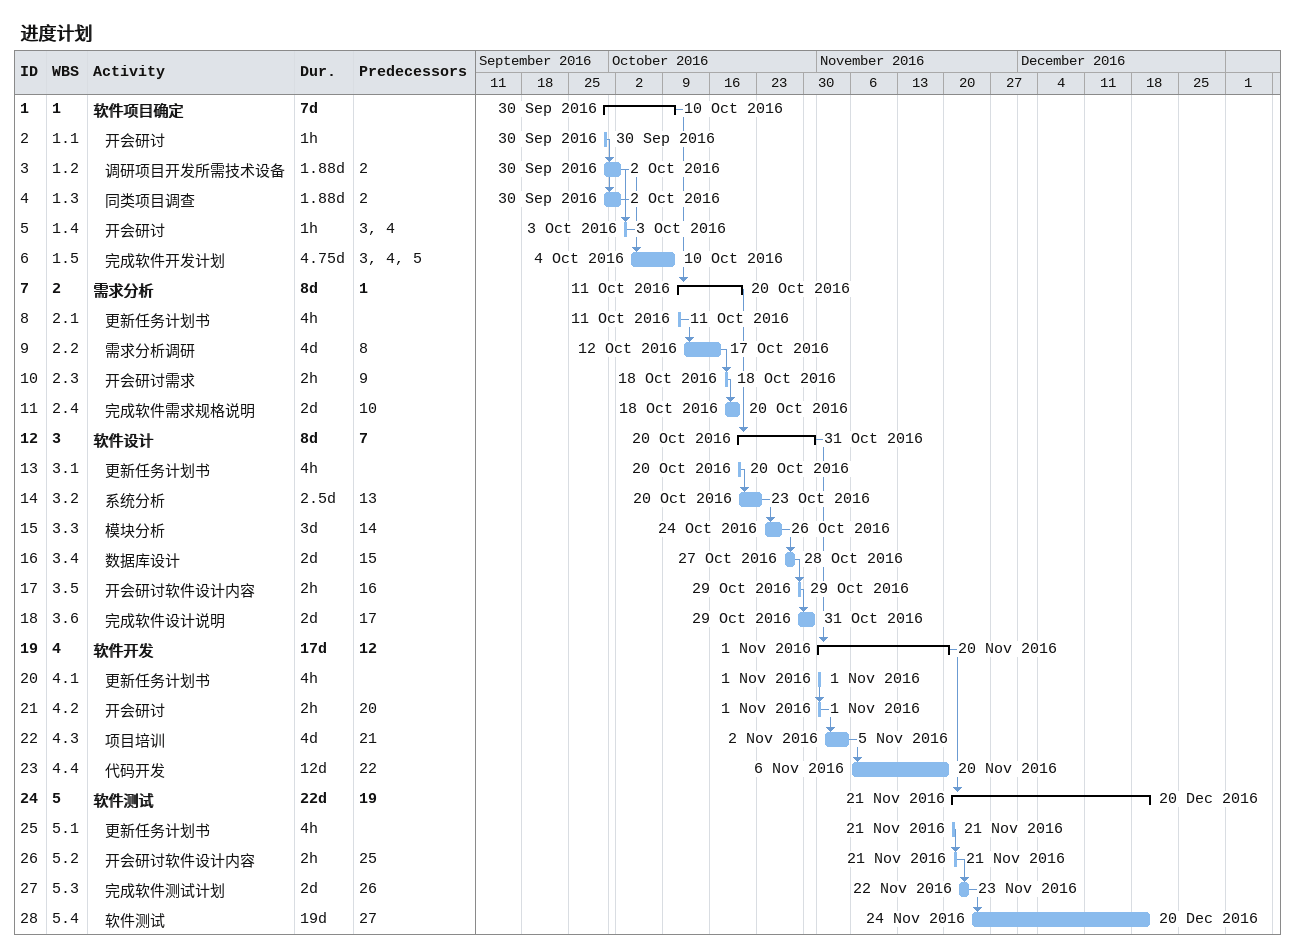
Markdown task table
进度计划

| ID | WBS | Task | Duration | Start | Finish | Predecessors |
|---|---|---|---|---|---|---|
| 1 | 1 | **软件项目确定** | 7d | 2016-09-30 | 2016-10-10 |  |
| 2 | 1.1 | 开会研讨 | 1h | 2016-09-30 | 2016-09-30 |  |
| 3 | 1.2 | 调研项目开发所需技术设备 | 1.88d | 2016-09-30 | 2016-10-02 | 2 |
| 4 | 1.3 | 同类项目调查 | 1.88d | 2016-09-30 | 2016-10-02 | 2 |
| 5 | 1.4 | 开会研讨 | 1h | 2016-10-03 | 2016-10-03 | 3, 4 |
| 6 | 1.5 | 完成软件开发计划 | 4.75d | 2016-10-04 | 2016-10-10 | 3, 4, 5 |
| 7 | 2 | **需求分析** | 8d | 2016-10-11 | 2016-10-20 | 1 |
| 8 | 2.1 | 更新任务计划书 | 4h | 2016-10-11 | 2016-10-11 |  |
| 9 | 2.2 | 需求分析调研 | 4d | 2016-10-12 | 2016-10-17 | 8 |
| 10 | 2.3 | 开会研讨需求 | 2h | 2016-10-18 | 2016-10-18 | 9 |
| 11 | 2.4 | 完成软件需求规格说明 | 2d | 2016-10-18 | 2016-10-20 | 10 |
| 12 | 3 | **软件设计** | 8d | 2016-10-20 | 2016-10-31 | 7 |
| 13 | 3.1 | 更新任务计划书 | 4h | 2016-10-20 | 2016-10-20 |  |
| 14 | 3.2 | 系统分析 | 2.5d | 2016-10-20 | 2016-10-23 | 13 |
| 15 | 3.3 | 模块分析 | 3d | 2016-10-24 | 2016-10-26 | 14 |
| 16 | 3.4 | 数据库设计 | 2d | 2016-10-27 | 2016-10-28 | 15 |
| 17 | 3.5 | 开会研讨软件设计内容 | 2h | 2016-10-29 | 2016-10-29 | 16 |
| 18 | 3.6 | 完成软件设计说明 | 2d | 2016-10-29 | 2016-10-31 | 17 |
| 19 | 4 | **软件开发** | 17d | 2016-11-01 | 2016-11-20 | 12 |
| 20 | 4.1 | 更新任务计划书 | 4h | 2016-11-01 | 2016-11-01 |  |
| 21 | 4.2 | 开会研讨 | 2h | 2016-11-01 | 2016-11-01 | 20 |
| 22 | 4.3 | 项目培训 | 4d | 2016-11-02 | 2016-11-05 | 21 |
| 23 | 4.4 | 代码开发 | 12d | 2016-11-06 | 2016-11-20 | 22 |
| 24 | 5 | **软件测试** | 22d | 2016-11-21 | 2016-12-20 | 19 |
| 25 | 5.1 | 更新任务计划书 | 4h | 2016-11-21 | 2016-11-21 |  |
| 26 | 5.2 | 开会研讨软件设计内容 | 2h | 2016-11-21 | 2016-11-21 | 25 |
| 27 | 5.3 | 完成软件测试计划 | 2d | 2016-11-22 | 2016-11-23 | 26 |
| 28 | 5.4 | 软件测试 | 19d | 2016-11-24 | 2016-12-20 | 27 |
